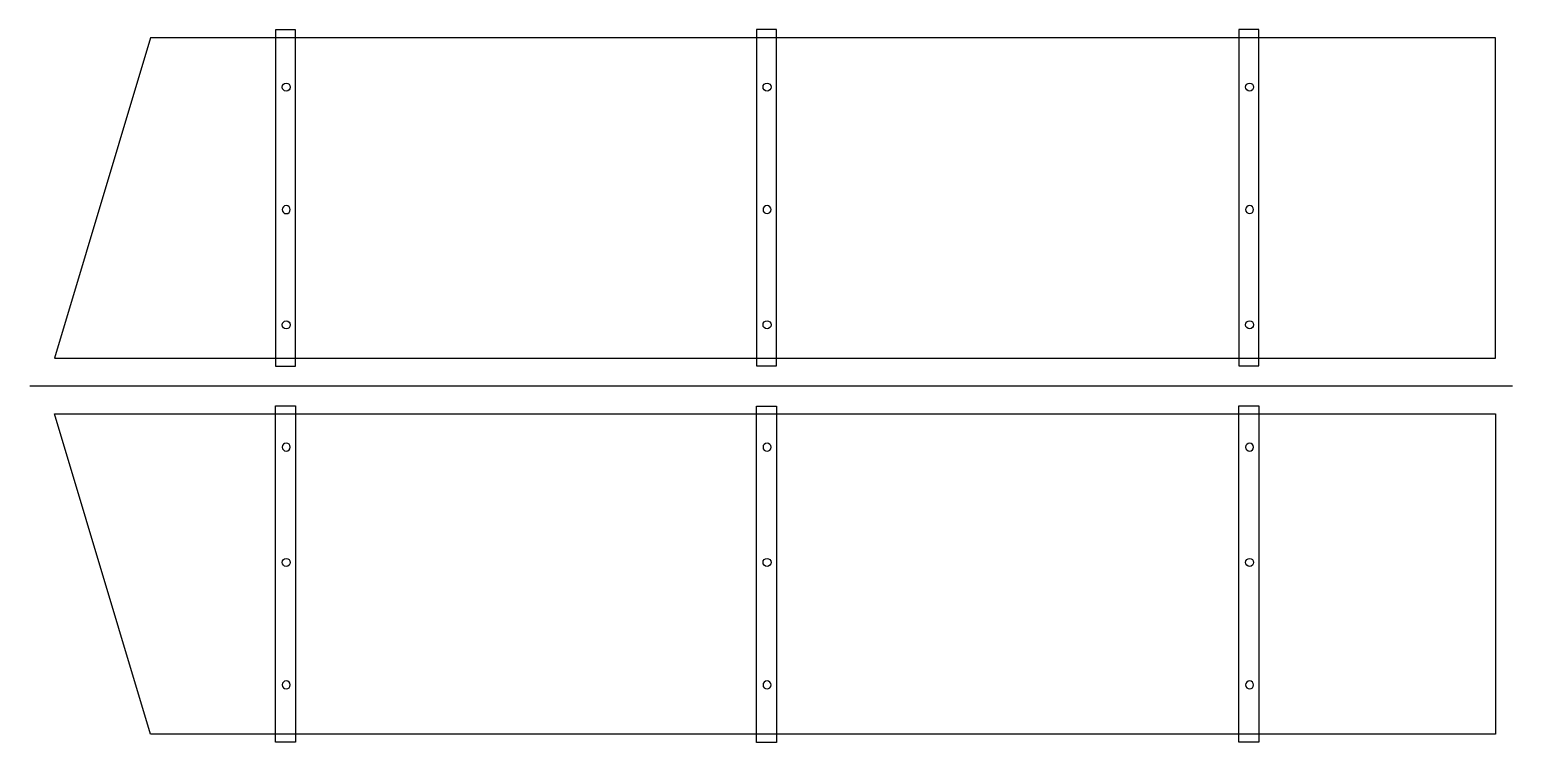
# Model space of a CAD drawing. Header units: inches. Extents: x 168 to 2018, y -1090 to -200.
import ezdxf

# ---------------------------------------------------------------- set-up
doc = ezdxf.new("R2010")
doc.units = ezdxf.units.IN
doc.header["$MEASUREMENT"] = 0
doc.layers.add('drill holes 1800', color=7, linetype='Continuous')

msp = doc.modelspace()

# ---------------------------------------------------------------- linework, layer by layer
at = {"layer": 'drill holes 1800', "color": 250, "lineweight": 25}
for points in [[(500.1, -199.9), (475.1, -199.9), (475.1, -619.9), (500.1, -619.9), (500.1, -199.9)], [(1100, -199.8), (1075, -199.8), (1075, -619.8), (1100, -619.8), (1100, -199.8)], [(1702.1, -199.8), (1677.1, -199.8), (1677.1, -619.8), (1702.1, -619.8), (1702.1, -199.8)], [(199.4, -609.9), (1997.2, -609.9), (1997.2, -209.9), (319.1, -209.9), (199.4, -609.9)], [(168.3, -644.6), (2018.3, -644.6)], [(199.4, -679.7), (1997.2, -679.7), (1997.2, -1079.7), (319.1, -1079.7), (199.4, -679.7)], [(500.1, -1089.8), (475.1, -1089.8), (475.1, -669.8), (500.1, -669.8), (500.1, -1089.8)], [(1100, -1089.9), (1075, -1089.9), (1075, -669.9), (1100, -669.9), (1100, -1089.9)], [(1702.1, -1089.8), (1677.1, -1089.8), (1677.1, -669.8), (1702.1, -669.8), (1702.1, -1089.8)]]:
    msp.add_lwpolyline(points, dxfattribs=at)
for points in [[(493.4, -271.6), (493.4, -268.9), (491.1, -266.6), (488.4, -266.6), (485.6, -266.6), (483.4, -268.9), (483.4, -271.6), (483.4, -274.4), (485.6, -276.6), (488.4, -276.6), (491.1, -276.6), (493.4, -274.4), (493.4, -271.6)], [(1093.3, -271.5), (1093.3, -268.8), (1091, -266.5), (1088.3, -266.5), (1085.5, -266.5), (1083.3, -268.8), (1083.3, -271.5), (1083.3, -274.3), (1085.5, -276.5), (1088.3, -276.5), (1091, -276.5), (1093.3, -274.3), (1093.3, -271.5)], [(1695.4, -271.6), (1695.4, -268.8), (1693.1, -266.6), (1690.4, -266.6), (1687.6, -266.6), (1685.4, -268.8), (1685.4, -271.6), (1685.4, -274.3), (1687.6, -276.6), (1690.4, -276.6), (1693.1, -276.6), (1695.4, -274.3), (1695.4, -271.6)], [(493.4, -424.6), (493.4, -427.4), (491.1, -429.6), (488.4, -429.6), (485.6, -429.6), (483.4, -427.4), (483.4, -424.6), (483.4, -421.9), (485.6, -419.6), (488.4, -419.6), (491.1, -419.6), (493.4, -421.9), (493.4, -424.6)], [(1093.3, -424.5), (1093.3, -427.3), (1091, -429.5), (1088.3, -429.5), (1085.5, -429.5), (1083.3, -427.3), (1083.3, -424.5), (1083.3, -421.8), (1085.5, -419.5), (1088.3, -419.5), (1091, -419.5), (1093.3, -421.8), (1093.3, -424.5)], [(1695.4, -424.5), (1695.4, -427.3), (1693.1, -429.5), (1690.4, -429.5), (1687.6, -429.5), (1685.4, -427.3), (1685.4, -424.5), (1685.4, -421.8), (1687.6, -419.5), (1690.4, -419.5), (1693.1, -419.5), (1695.4, -421.8), (1695.4, -424.5)], [(493.4, -568.5), (493.4, -565.7), (491.1, -563.5), (488.4, -563.5), (485.6, -563.5), (483.4, -565.7), (483.4, -568.5), (483.4, -571.2), (485.6, -573.5), (488.4, -573.5), (491.1, -573.5), (493.4, -571.2), (493.4, -568.5)], [(1093.3, -568.4), (1093.3, -565.6), (1091, -563.4), (1088.3, -563.4), (1085.5, -563.4), (1083.3, -565.6), (1083.3, -568.4), (1083.3, -571.2), (1085.5, -573.4), (1088.3, -573.4), (1091, -573.4), (1093.3, -571.2), (1093.3, -568.4)], [(1695.4, -568.4), (1695.4, -565.7), (1693.1, -563.4), (1690.4, -563.4), (1687.6, -563.4), (1685.4, -565.7), (1685.4, -568.4), (1685.4, -571.2), (1687.6, -573.4), (1690.4, -573.4), (1693.1, -573.4), (1695.4, -571.2), (1695.4, -568.4)], [(493.4, -721.2), (493.4, -723.9), (491.1, -726.2), (488.4, -726.2), (485.6, -726.2), (483.4, -723.9), (483.4, -721.2), (483.4, -718.4), (485.6, -716.2), (488.4, -716.2), (491.1, -716.2), (493.4, -718.4), (493.4, -721.2)], [(1093.3, -721.3), (1093.3, -724), (1091, -726.3), (1088.3, -726.3), (1085.5, -726.3), (1083.3, -724), (1083.3, -721.3), (1083.3, -718.5), (1085.5, -716.3), (1088.3, -716.3), (1091, -716.3), (1093.3, -718.5), (1093.3, -721.3)], [(1695.4, -721.2), (1695.4, -724), (1693.1, -726.2), (1690.4, -726.2), (1687.6, -726.2), (1685.4, -724), (1685.4, -721.2), (1685.4, -718.5), (1687.6, -716.2), (1690.4, -716.2), (1693.1, -716.2), (1695.4, -718.5), (1695.4, -721.2)], [(493.4, -865.1), (493.4, -862.3), (491.1, -860.1), (488.4, -860.1), (485.6, -860.1), (483.4, -862.3), (483.4, -865.1), (483.4, -867.8), (485.6, -870.1), (488.4, -870.1), (491.1, -870.1), (493.4, -867.8), (493.4, -865.1)], [(1093.3, -865.1), (1093.3, -862.4), (1091, -860.1), (1088.3, -860.1), (1085.5, -860.1), (1083.3, -862.4), (1083.3, -865.1), (1083.3, -867.9), (1085.5, -870.1), (1088.3, -870.1), (1091, -870.1), (1093.3, -867.9), (1093.3, -865.1)], [(1695.4, -865.1), (1695.4, -862.4), (1693.1, -860.1), (1690.4, -860.1), (1687.6, -860.1), (1685.4, -862.4), (1685.4, -865.1), (1685.4, -867.9), (1687.6, -870.1), (1690.4, -870.1), (1693.1, -870.1), (1695.4, -867.9), (1695.4, -865.1)], [(493.4, -1018), (493.4, -1020.8), (491.1, -1023), (488.4, -1023), (485.6, -1023), (483.4, -1020.8), (483.4, -1018), (483.4, -1015.3), (485.6, -1013), (488.4, -1013), (491.1, -1013), (493.4, -1015.3), (493.4, -1018)], [(1093.3, -1018.1), (1093.3, -1020.9), (1091, -1023.1), (1088.3, -1023.1), (1085.5, -1023.1), (1083.3, -1020.9), (1083.3, -1018.1), (1083.3, -1015.4), (1085.5, -1013.1), (1088.3, -1013.1), (1091, -1013.1), (1093.3, -1015.4), (1093.3, -1018.1)], [(1695.4, -1018.1), (1695.4, -1020.9), (1693.1, -1023.1), (1690.4, -1023.1), (1687.6, -1023.1), (1685.4, -1020.9), (1685.4, -1018.1), (1685.4, -1015.3), (1687.6, -1013.1), (1690.4, -1013.1), (1693.1, -1013.1), (1695.4, -1015.3), (1695.4, -1018.1)]]:
    msp.add_open_spline(points, degree=3, knots=[0, 0, 0, 0, 1, 1, 1, 2, 2, 2, 3, 3, 3, 4, 4, 4, 4], dxfattribs=at)

doc.saveas('drawing.dxf')
